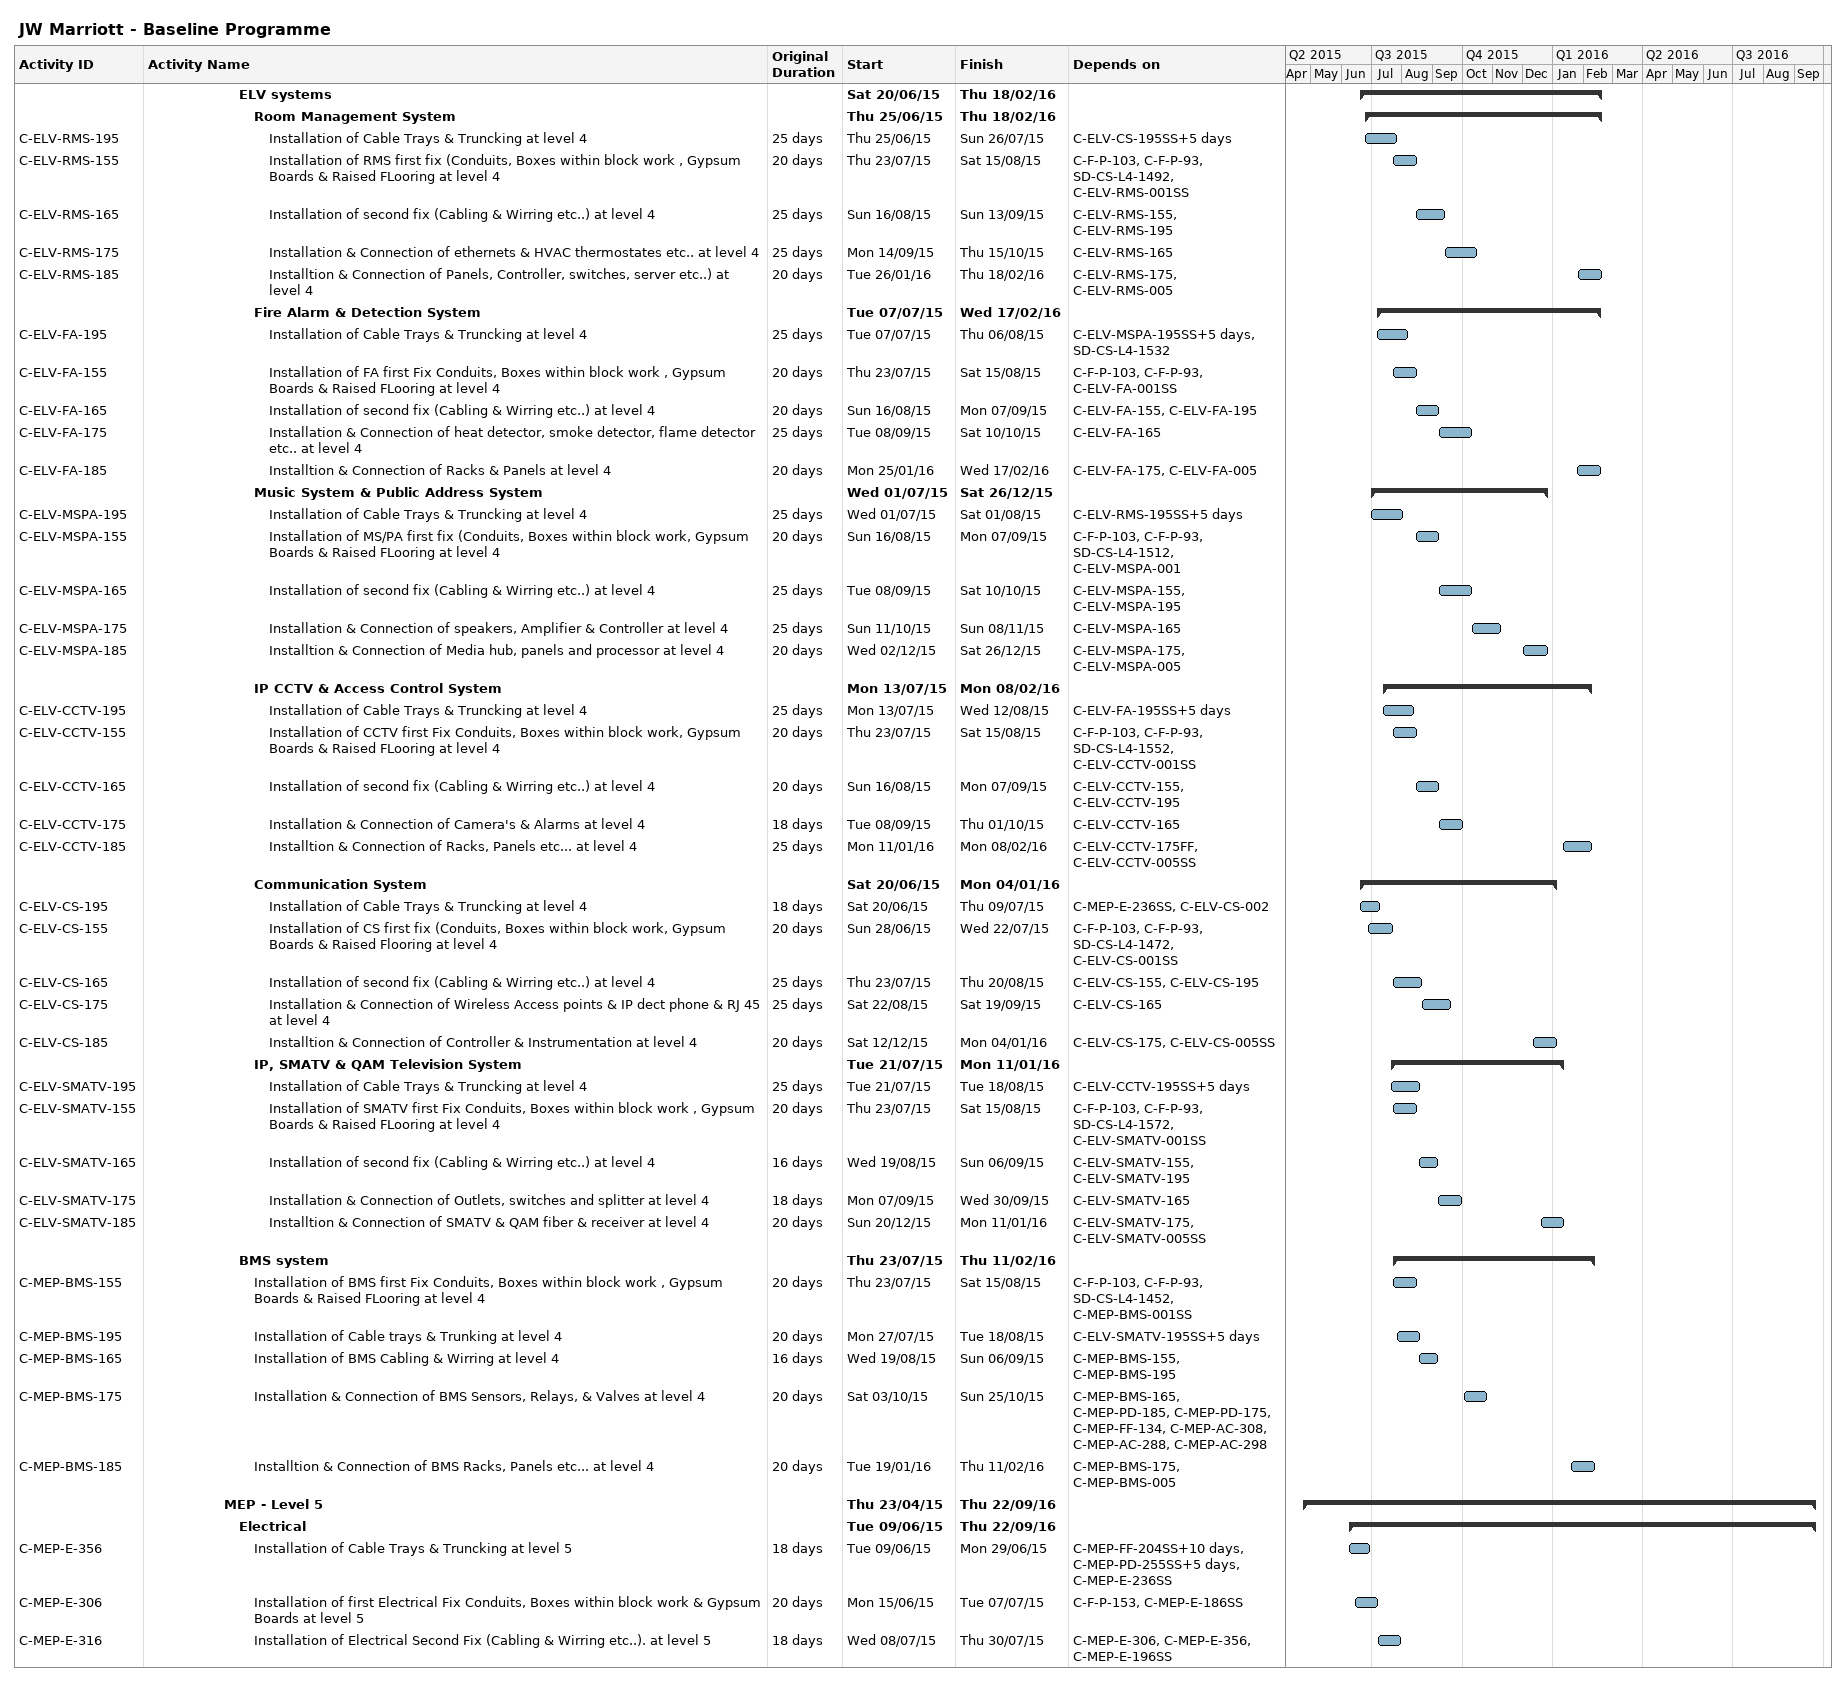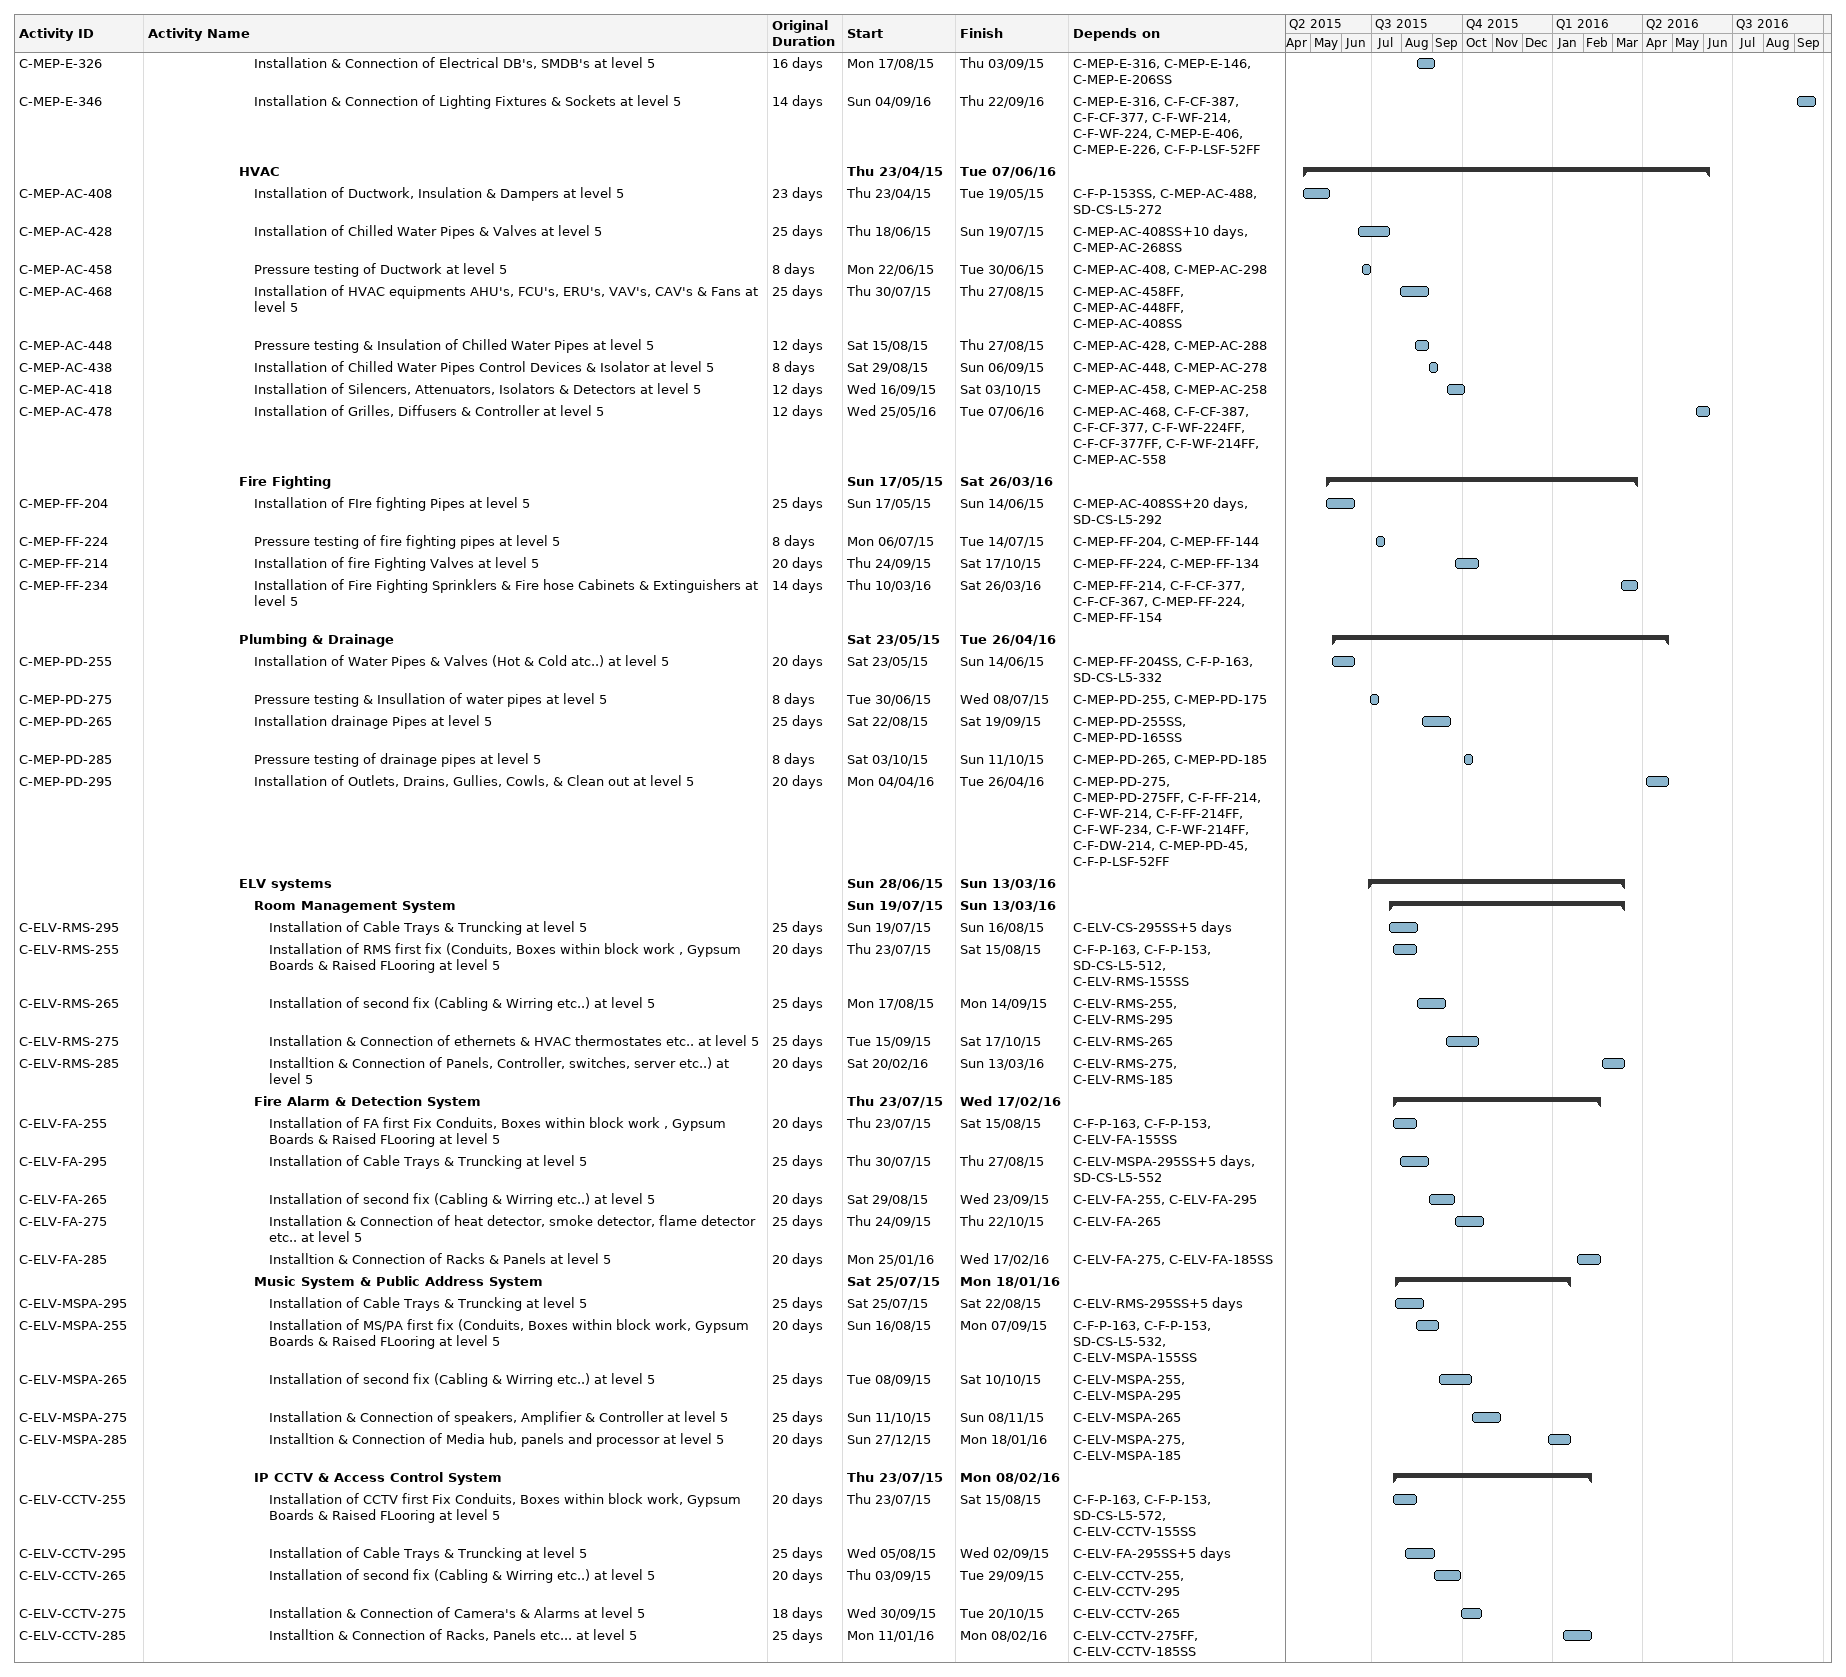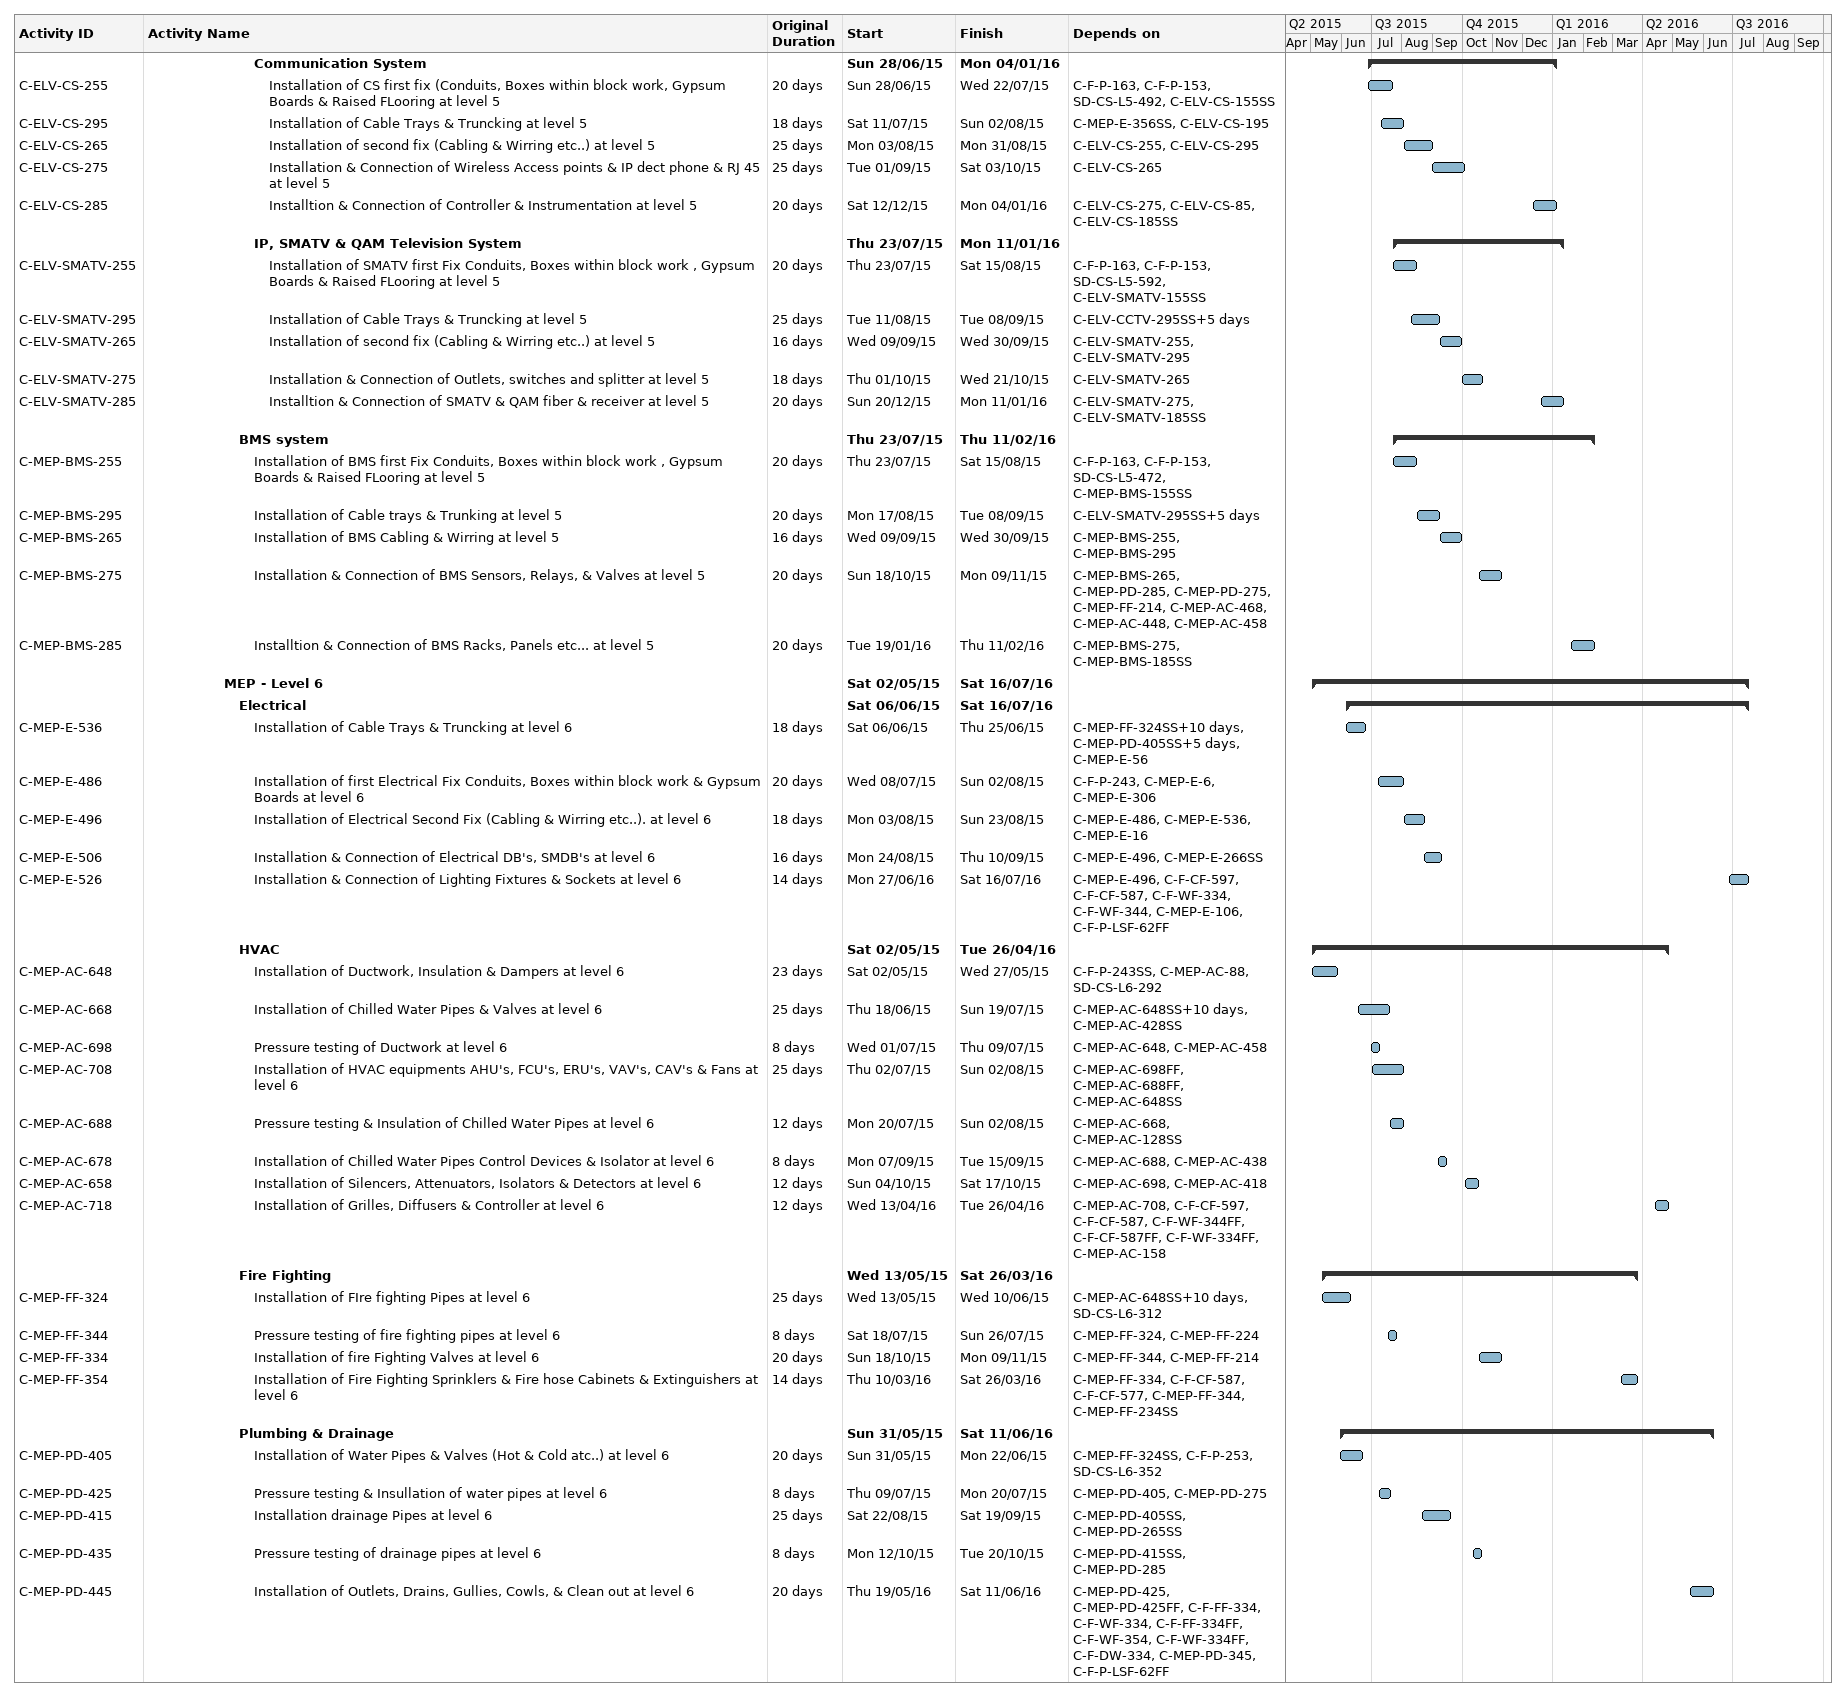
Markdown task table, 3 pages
JW Marriott - Baseline Programme

| ID | Level | Task | Original duration | Start | Finish | Predecessors |
|---|---|---|---|---|---|---|
|  | 7 | **ELV systems** |  | 2015-06-20 | 2016-02-18 |  |
|  | 8 | **Room Management System** |  | 2015-06-25 | 2016-02-18 |  |
| C-ELV-RMS-195 | 9 | Installation of Cable Trays & Truncking at level 4 | 25d | 2015-06-25 | 2015-07-26 | C-ELV-CS-195SS+5d |
| C-ELV-RMS-155 | 9 | Installation of RMS first fix (Conduits, Boxes within block work , Gypsum Boards & Raised FLooring at level 4 | 20d | 2015-07-23 | 2015-08-15 | C-F-P-103, C-F-P-93, SD-CS-L4-1492, C-ELV-RMS-001SS |
| C-ELV-RMS-165 | 9 | Installation of second fix (Cabling & Wirring etc..) at level 4 | 25d | 2015-08-16 | 2015-09-13 | C-ELV-RMS-155, C-ELV-RMS-195 |
| C-ELV-RMS-175 | 9 | Installation & Connection of ethernets & HVAC thermostates etc.. at level 4 | 25d | 2015-09-14 | 2015-10-15 | C-ELV-RMS-165 |
| C-ELV-RMS-185 | 9 | Installtion & Connection of Panels, Controller, switches, server etc..) at level 4 | 20d | 2016-01-26 | 2016-02-18 | C-ELV-RMS-175, C-ELV-RMS-005 |
|  | 8 | **Fire Alarm & Detection System** |  | 2015-07-07 | 2016-02-17 |  |
| C-ELV-FA-195 | 9 | Installation of Cable Trays & Truncking at level 4 | 25d | 2015-07-07 | 2015-08-06 | C-ELV-MSPA-195SS+5d, SD-CS-L4-1532 |
| C-ELV-FA-155 | 9 | Installation of FA first Fix Conduits, Boxes within block work , Gypsum Boards & Raised FLooring at level 4 | 20d | 2015-07-23 | 2015-08-15 | C-F-P-103, C-F-P-93, C-ELV-FA-001SS |
| C-ELV-FA-165 | 9 | Installation of second fix (Cabling & Wirring etc..) at level 4 | 20d | 2015-08-16 | 2015-09-07 | C-ELV-FA-155, C-ELV-FA-195 |
| C-ELV-FA-175 | 9 | Installation & Connection of heat detector, smoke detector, flame detector etc.. at level 4 | 25d | 2015-09-08 | 2015-10-10 | C-ELV-FA-165 |
| C-ELV-FA-185 | 9 | Installtion & Connection of Racks & Panels at level 4 | 20d | 2016-01-25 | 2016-02-17 | C-ELV-FA-175, C-ELV-FA-005 |
|  | 8 | **Music System & Public Address System** |  | 2015-07-01 | 2015-12-26 |  |
| C-ELV-MSPA-195 | 9 | Installation of Cable Trays & Truncking at level 4 | 25d | 2015-07-01 | 2015-08-01 | C-ELV-RMS-195SS+5d |
| C-ELV-MSPA-155 | 9 | Installation of MS/PA first fix (Conduits, Boxes within block work, Gypsum Boards & Raised FLooring at level 4 | 20d | 2015-08-16 | 2015-09-07 | C-F-P-103, C-F-P-93, SD-CS-L4-1512, C-ELV-MSPA-001 |
| C-ELV-MSPA-165 | 9 | Installation of second fix (Cabling & Wirring etc..) at level 4 | 25d | 2015-09-08 | 2015-10-10 | C-ELV-MSPA-155, C-ELV-MSPA-195 |
| C-ELV-MSPA-175 | 9 | Installation & Connection of speakers, Amplifier & Controller at level 4 | 25d | 2015-10-11 | 2015-11-08 | C-ELV-MSPA-165 |
| C-ELV-MSPA-185 | 9 | Installtion & Connection of Media hub, panels and processor at level 4 | 20d | 2015-12-02 | 2015-12-26 | C-ELV-MSPA-175, C-ELV-MSPA-005 |
|  | 8 | **IP CCTV & Access Control System** |  | 2015-07-13 | 2016-02-08 |  |
| C-ELV-CCTV-195 | 9 | Installation of Cable Trays & Truncking at level 4 | 25d | 2015-07-13 | 2015-08-12 | C-ELV-FA-195SS+5d |
| C-ELV-CCTV-155 | 9 | Installation of CCTV first Fix Conduits, Boxes within block work, Gypsum Boards & Raised FLooring at level 4 | 20d | 2015-07-23 | 2015-08-15 | C-F-P-103, C-F-P-93, SD-CS-L4-1552, C-ELV-CCTV-001SS |
| C-ELV-CCTV-165 | 9 | Installation of second fix (Cabling & Wirring etc..) at level 4 | 20d | 2015-08-16 | 2015-09-07 | C-ELV-CCTV-155, C-ELV-CCTV-195 |
| C-ELV-CCTV-175 | 9 | Installation & Connection of Camera's & Alarms at level 4 | 18d | 2015-09-08 | 2015-10-01 | C-ELV-CCTV-165 |
| C-ELV-CCTV-185 | 9 | Installtion & Connection of Racks, Panels etc... at level 4 | 25d | 2016-01-11 | 2016-02-08 | C-ELV-CCTV-175FF, C-ELV-CCTV-005SS |
|  | 8 | **Communication System** |  | 2015-06-20 | 2016-01-04 |  |
| C-ELV-CS-195 | 9 | Installation of Cable Trays & Truncking at level 4 | 18d | 2015-06-20 | 2015-07-09 | C-MEP-E-236SS, C-ELV-CS-002 |
| C-ELV-CS-155 | 9 | Installation of CS first fix (Conduits, Boxes within block work, Gypsum Boards & Raised Flooring at level 4 | 20d | 2015-06-28 | 2015-07-22 | C-F-P-103, C-F-P-93, SD-CS-L4-1472, C-ELV-CS-001SS |
| C-ELV-CS-165 | 9 | Installation of second fix (Cabling & Wirring etc..) at level 4 | 25d | 2015-07-23 | 2015-08-20 | C-ELV-CS-155, C-ELV-CS-195 |
| C-ELV-CS-175 | 9 | Installation & Connection of Wireless Access points & IP dect phone & RJ 45 at level 4 | 25d | 2015-08-22 | 2015-09-19 | C-ELV-CS-165 |
| C-ELV-CS-185 | 9 | Installtion & Connection of Controller & Instrumentation at level 4 | 20d | 2015-12-12 | 2016-01-04 | C-ELV-CS-175, C-ELV-CS-005SS |
|  | 8 | **IP, SMATV & QAM Television System** |  | 2015-07-21 | 2016-01-11 |  |
| C-ELV-SMATV-195 | 9 | Installation of Cable Trays & Truncking at level 4 | 25d | 2015-07-21 | 2015-08-18 | C-ELV-CCTV-195SS+5d |
| C-ELV-SMATV-155 | 9 | Installation of SMATV first Fix Conduits, Boxes within block work , Gypsum Boards & Raised FLooring at level 4 | 20d | 2015-07-23 | 2015-08-15 | C-F-P-103, C-F-P-93, SD-CS-L4-1572, C-ELV-SMATV-001SS |
| C-ELV-SMATV-165 | 9 | Installation of second fix (Cabling & Wirring etc..) at level 4 | 16d | 2015-08-19 | 2015-09-06 | C-ELV-SMATV-155, C-ELV-SMATV-195 |
| C-ELV-SMATV-175 | 9 | Installation & Connection of Outlets, switches and splitter at level 4 | 18d | 2015-09-07 | 2015-09-30 | C-ELV-SMATV-165 |
| C-ELV-SMATV-185 | 9 | Installtion & Connection of SMATV & QAM fiber & receiver at level 4 | 20d | 2015-12-20 | 2016-01-11 | C-ELV-SMATV-175, C-ELV-SMATV-005SS |
|  | 7 | **BMS system** |  | 2015-07-23 | 2016-02-11 |  |
| C-MEP-BMS-155 | 8 | Installation of BMS first Fix Conduits, Boxes within block work , Gypsum Boards & Raised FLooring at level 4 | 20d | 2015-07-23 | 2015-08-15 | C-F-P-103, C-F-P-93, SD-CS-L4-1452, C-MEP-BMS-001SS |
| C-MEP-BMS-195 | 8 | Installation of Cable trays & Trunking at level 4 | 20d | 2015-07-27 | 2015-08-18 | C-ELV-SMATV-195SS+5d |
| C-MEP-BMS-165 | 8 | Installation of BMS Cabling & Wirring at level 4 | 16d | 2015-08-19 | 2015-09-06 | C-MEP-BMS-155, C-MEP-BMS-195 |
| C-MEP-BMS-175 | 8 | Installation & Connection of BMS Sensors, Relays, & Valves at level 4 | 20d | 2015-10-03 | 2015-10-25 | C-MEP-BMS-165, C-MEP-PD-185, C-MEP-PD-175, C-MEP-FF-134, C-MEP-AC-308, C-MEP-AC-288, C-MEP-AC-298 |
| C-MEP-BMS-185 | 8 | Installtion & Connection of BMS Racks, Panels etc... at level 4 | 20d | 2016-01-19 | 2016-02-11 | C-MEP-BMS-175, C-MEP-BMS-005 |
|  | 6 | **MEP - Level 5** |  | 2015-04-23 | 2016-09-22 |  |
|  | 7 | **Electrical** |  | 2015-06-09 | 2016-09-22 |  |
| C-MEP-E-356 | 8 | Installation of Cable Trays & Truncking at level 5 | 18d | 2015-06-09 | 2015-06-29 | C-MEP-FF-204SS+10d, C-MEP-PD-255SS+5d, C-MEP-E-236SS |
| C-MEP-E-306 | 8 | Installation of first Electrical Fix Conduits, Boxes within block work & Gypsum Boards at level 5 | 20d | 2015-06-15 | 2015-07-07 | C-F-P-153, C-MEP-E-186SS |
| C-MEP-E-316 | 8 | Installation of Electrical Second Fix (Cabling & Wirring etc..). at level 5 | 18d | 2015-07-08 | 2015-07-30 | C-MEP-E-306, C-MEP-E-356, C-MEP-E-196SS |
| C-MEP-E-326 | 8 | Installation & Connection of Electrical DB's, SMDB's at level 5 | 16d | 2015-08-17 | 2015-09-03 | C-MEP-E-316, C-MEP-E-146, C-MEP-E-206SS |
| C-MEP-E-346 | 8 | Installation & Connection of Lighting Fixtures & Sockets at level 5 | 14d | 2016-09-04 | 2016-09-22 | C-MEP-E-316, C-F-CF-387, C-F-CF-377, C-F-WF-214, C-F-WF-224, C-MEP-E-406, C-MEP-E-226, C-F-P-LSF-52FF |
|  | 7 | **HVAC** |  | 2015-04-23 | 2016-06-07 |  |
| C-MEP-AC-408 | 8 | Installation of Ductwork, Insulation & Dampers at level 5 | 23d | 2015-04-23 | 2015-05-19 | C-F-P-153SS, C-MEP-AC-488, SD-CS-L5-272 |
| C-MEP-AC-428 | 8 | Installation of Chilled Water Pipes & Valves at level 5 | 25d | 2015-06-18 | 2015-07-19 | C-MEP-AC-408SS+10d, C-MEP-AC-268SS |
| C-MEP-AC-458 | 8 | Pressure testing of Ductwork at level 5 | 8d | 2015-06-22 | 2015-06-30 | C-MEP-AC-408, C-MEP-AC-298 |
| C-MEP-AC-468 | 8 | Installation of HVAC equipments AHU's, FCU's, ERU's, VAV's, CAV's & Fans at level 5 | 25d | 2015-07-30 | 2015-08-27 | C-MEP-AC-458FF, C-MEP-AC-448FF, C-MEP-AC-408SS |
| C-MEP-AC-448 | 8 | Pressure testing & Insulation of Chilled Water Pipes at level 5 | 12d | 2015-08-15 | 2015-08-27 | C-MEP-AC-428, C-MEP-AC-288 |
| C-MEP-AC-438 | 8 | Installation of Chilled Water Pipes Control Devices & Isolator at level 5 | 8d | 2015-08-29 | 2015-09-06 | C-MEP-AC-448, C-MEP-AC-278 |
| C-MEP-AC-418 | 8 | Installation of Silencers, Attenuators, Isolators & Detectors at level 5 | 12d | 2015-09-16 | 2015-10-03 | C-MEP-AC-458, C-MEP-AC-258 |
| C-MEP-AC-478 | 8 | Installation of Grilles, Diffusers & Controller at level 5 | 12d | 2016-05-25 | 2016-06-07 | C-MEP-AC-468, C-F-CF-387, C-F-CF-377, C-F-WF-224FF, C-F-CF-377FF, C-F-WF-214FF, C-MEP-AC-558 |
|  | 7 | **Fire Fighting** |  | 2015-05-17 | 2016-03-26 |  |
| C-MEP-FF-204 | 8 | Installation of FIre fighting Pipes at level 5 | 25d | 2015-05-17 | 2015-06-14 | C-MEP-AC-408SS+20d, SD-CS-L5-292 |
| C-MEP-FF-224 | 8 | Pressure testing of fire fighting pipes at level 5 | 8d | 2015-07-06 | 2015-07-14 | C-MEP-FF-204, C-MEP-FF-144 |
| C-MEP-FF-214 | 8 | Installation of fire Fighting Valves at level 5 | 20d | 2015-09-24 | 2015-10-17 | C-MEP-FF-224, C-MEP-FF-134 |
| C-MEP-FF-234 | 8 | Installation of Fire Fighting Sprinklers & Fire hose Cabinets & Extinguishers at level 5 | 14d | 2016-03-10 | 2016-03-26 | C-MEP-FF-214, C-F-CF-377, C-F-CF-367, C-MEP-FF-224, C-MEP-FF-154 |
|  | 7 | **Plumbing & Drainage** |  | 2015-05-23 | 2016-04-26 |  |
| C-MEP-PD-255 | 8 | Installation of Water Pipes & Valves (Hot & Cold atc..) at level 5 | 20d | 2015-05-23 | 2015-06-14 | C-MEP-FF-204SS, C-F-P-163, SD-CS-L5-332 |
| C-MEP-PD-275 | 8 | Pressure testing & Insullation of water pipes at level 5 | 8d | 2015-06-30 | 2015-07-08 | C-MEP-PD-255, C-MEP-PD-175 |
| C-MEP-PD-265 | 8 | Installation drainage Pipes at level 5 | 25d | 2015-08-22 | 2015-09-19 | C-MEP-PD-255SS, C-MEP-PD-165SS |
| C-MEP-PD-285 | 8 | Pressure testing of drainage pipes at level 5 | 8d | 2015-10-03 | 2015-10-11 | C-MEP-PD-265, C-MEP-PD-185 |
| C-MEP-PD-295 | 8 | Installation of Outlets, Drains, Gullies, Cowls, & Clean out at level 5 | 20d | 2016-04-04 | 2016-04-26 | C-MEP-PD-275, C-MEP-PD-275FF, C-F-FF-214, C-F-WF-214, C-F-FF-214FF, C-F-WF-234, C-F-WF-214FF, C-F-DW-214, C-MEP-PD-45, C-F-P-LSF-52FF |
|  | 7 | **ELV systems** |  | 2015-06-28 | 2016-03-13 |  |
|  | 8 | **Room Management System** |  | 2015-07-19 | 2016-03-13 |  |
| C-ELV-RMS-295 | 9 | Installation of Cable Trays & Truncking at level 5 | 25d | 2015-07-19 | 2015-08-16 | C-ELV-CS-295SS+5d |
| C-ELV-RMS-255 | 9 | Installation of RMS first fix (Conduits, Boxes within block work , Gypsum Boards & Raised FLooring at level 5 | 20d | 2015-07-23 | 2015-08-15 | C-F-P-163, C-F-P-153, SD-CS-L5-512, C-ELV-RMS-155SS |
| C-ELV-RMS-265 | 9 | Installation of second fix (Cabling & Wirring etc..) at level 5 | 25d | 2015-08-17 | 2015-09-14 | C-ELV-RMS-255, C-ELV-RMS-295 |
| C-ELV-RMS-275 | 9 | Installation & Connection of ethernets & HVAC thermostates etc.. at level 5 | 25d | 2015-09-15 | 2015-10-17 | C-ELV-RMS-265 |
| C-ELV-RMS-285 | 9 | Installtion & Connection of Panels, Controller, switches, server etc..) at level 5 | 20d | 2016-02-20 | 2016-03-13 | C-ELV-RMS-275, C-ELV-RMS-185 |
|  | 8 | **Fire Alarm & Detection System** |  | 2015-07-23 | 2016-02-17 |  |
| C-ELV-FA-255 | 9 | Installation of FA first Fix Conduits, Boxes within block work , Gypsum Boards & Raised FLooring at level 5 | 20d | 2015-07-23 | 2015-08-15 | C-F-P-163, C-F-P-153, C-ELV-FA-155SS |
| C-ELV-FA-295 | 9 | Installation of Cable Trays & Truncking at level 5 | 25d | 2015-07-30 | 2015-08-27 | C-ELV-MSPA-295SS+5d, SD-CS-L5-552 |
| C-ELV-FA-265 | 9 | Installation of second fix (Cabling & Wirring etc..) at level 5 | 20d | 2015-08-29 | 2015-09-23 | C-ELV-FA-255, C-ELV-FA-295 |
| C-ELV-FA-275 | 9 | Installation & Connection of heat detector, smoke detector, flame detector etc.. at level 5 | 25d | 2015-09-24 | 2015-10-22 | C-ELV-FA-265 |
| C-ELV-FA-285 | 9 | Installtion & Connection of Racks & Panels at level 5 | 20d | 2016-01-25 | 2016-02-17 | C-ELV-FA-275, C-ELV-FA-185SS |
|  | 8 | **Music System & Public Address System** |  | 2015-07-25 | 2016-01-18 |  |
| C-ELV-MSPA-295 | 9 | Installation of Cable Trays & Truncking at level 5 | 25d | 2015-07-25 | 2015-08-22 | C-ELV-RMS-295SS+5d |
| C-ELV-MSPA-255 | 9 | Installation of MS/PA first fix (Conduits, Boxes within block work, Gypsum Boards & Raised FLooring at level 5 | 20d | 2015-08-16 | 2015-09-07 | C-F-P-163, C-F-P-153, SD-CS-L5-532, C-ELV-MSPA-155SS |
| C-ELV-MSPA-265 | 9 | Installation of second fix (Cabling & Wirring etc..) at level 5 | 25d | 2015-09-08 | 2015-10-10 | C-ELV-MSPA-255, C-ELV-MSPA-295 |
| C-ELV-MSPA-275 | 9 | Installation & Connection of speakers, Amplifier & Controller at level 5 | 25d | 2015-10-11 | 2015-11-08 | C-ELV-MSPA-265 |
| C-ELV-MSPA-285 | 9 | Installtion & Connection of Media hub, panels and processor at level 5 | 20d | 2015-12-27 | 2016-01-18 | C-ELV-MSPA-275, C-ELV-MSPA-185 |
|  | 8 | **IP CCTV & Access Control System** |  | 2015-07-23 | 2016-02-08 |  |
| C-ELV-CCTV-255 | 9 | Installation of CCTV first Fix Conduits, Boxes within block work, Gypsum Boards & Raised FLooring at level 5 | 20d | 2015-07-23 | 2015-08-15 | C-F-P-163, C-F-P-153, SD-CS-L5-572, C-ELV-CCTV-155SS |
| C-ELV-CCTV-295 | 9 | Installation of Cable Trays & Truncking at level 5 | 25d | 2015-08-05 | 2015-09-02 | C-ELV-FA-295SS+5d |
| C-ELV-CCTV-265 | 9 | Installation of second fix (Cabling & Wirring etc..) at level 5 | 20d | 2015-09-03 | 2015-09-29 | C-ELV-CCTV-255, C-ELV-CCTV-295 |
| C-ELV-CCTV-275 | 9 | Installation & Connection of Camera's & Alarms at level 5 | 18d | 2015-09-30 | 2015-10-20 | C-ELV-CCTV-265 |
| C-ELV-CCTV-285 | 9 | Installtion & Connection of Racks, Panels etc... at level 5 | 25d | 2016-01-11 | 2016-02-08 | C-ELV-CCTV-275FF, C-ELV-CCTV-185SS |
|  | 8 | **Communication System** |  | 2015-06-28 | 2016-01-04 |  |
| C-ELV-CS-255 | 9 | Installation of CS first fix (Conduits, Boxes within block work, Gypsum Boards & Raised FLooring at level 5 | 20d | 2015-06-28 | 2015-07-22 | C-F-P-163, C-F-P-153, SD-CS-L5-492, C-ELV-CS-155SS |
| C-ELV-CS-295 | 9 | Installation of Cable Trays & Truncking at level 5 | 18d | 2015-07-11 | 2015-08-02 | C-MEP-E-356SS, C-ELV-CS-195 |
| C-ELV-CS-265 | 9 | Installation of second fix (Cabling & Wirring etc..) at level 5 | 25d | 2015-08-03 | 2015-08-31 | C-ELV-CS-255, C-ELV-CS-295 |
| C-ELV-CS-275 | 9 | Installation & Connection of Wireless Access points & IP dect phone & RJ 45 at level 5 | 25d | 2015-09-01 | 2015-10-03 | C-ELV-CS-265 |
| C-ELV-CS-285 | 9 | Installtion & Connection of Controller & Instrumentation at level 5 | 20d | 2015-12-12 | 2016-01-04 | C-ELV-CS-275, C-ELV-CS-85, C-ELV-CS-185SS |
|  | 8 | **IP, SMATV & QAM Television System** |  | 2015-07-23 | 2016-01-11 |  |
| C-ELV-SMATV-255 | 9 | Installation of SMATV first Fix Conduits, Boxes within block work , Gypsum Boards & Raised FLooring at level 5 | 20d | 2015-07-23 | 2015-08-15 | C-F-P-163, C-F-P-153, SD-CS-L5-592, C-ELV-SMATV-155SS |
| C-ELV-SMATV-295 | 9 | Installation of Cable Trays & Truncking at level 5 | 25d | 2015-08-11 | 2015-09-08 | C-ELV-CCTV-295SS+5d |
| C-ELV-SMATV-265 | 9 | Installation of second fix (Cabling & Wirring etc..) at level 5 | 16d | 2015-09-09 | 2015-09-30 | C-ELV-SMATV-255, C-ELV-SMATV-295 |
| C-ELV-SMATV-275 | 9 | Installation & Connection of Outlets, switches and splitter at level 5 | 18d | 2015-10-01 | 2015-10-21 | C-ELV-SMATV-265 |
| C-ELV-SMATV-285 | 9 | Installtion & Connection of SMATV & QAM fiber & receiver at level 5 | 20d | 2015-12-20 | 2016-01-11 | C-ELV-SMATV-275, C-ELV-SMATV-185SS |
|  | 7 | **BMS system** |  | 2015-07-23 | 2016-02-11 |  |
| C-MEP-BMS-255 | 8 | Installation of BMS first Fix Conduits, Boxes within block work , Gypsum Boards & Raised FLooring at level 5 | 20d | 2015-07-23 | 2015-08-15 | C-F-P-163, C-F-P-153, SD-CS-L5-472, C-MEP-BMS-155SS |
| C-MEP-BMS-295 | 8 | Installation of Cable trays & Trunking at level 5 | 20d | 2015-08-17 | 2015-09-08 | C-ELV-SMATV-295SS+5d |
| C-MEP-BMS-265 | 8 | Installation of BMS Cabling & Wirring at level 5 | 16d | 2015-09-09 | 2015-09-30 | C-MEP-BMS-255, C-MEP-BMS-295 |
| C-MEP-BMS-275 | 8 | Installation & Connection of BMS Sensors, Relays, & Valves at level 5 | 20d | 2015-10-18 | 2015-11-09 | C-MEP-BMS-265, C-MEP-PD-285, C-MEP-PD-275, C-MEP-FF-214, C-MEP-AC-468, C-MEP-AC-448, C-MEP-AC-458 |
| C-MEP-BMS-285 | 8 | Installtion & Connection of BMS Racks, Panels etc... at level 5 | 20d | 2016-01-19 | 2016-02-11 | C-MEP-BMS-275, C-MEP-BMS-185SS |
|  | 6 | **MEP - Level 6** |  | 2015-05-02 | 2016-07-16 |  |
|  | 7 | **Electrical** |  | 2015-06-06 | 2016-07-16 |  |
| C-MEP-E-536 | 8 | Installation of Cable Trays & Truncking at level 6 | 18d | 2015-06-06 | 2015-06-25 | C-MEP-FF-324SS+10d, C-MEP-PD-405SS+5d, C-MEP-E-56 |
| C-MEP-E-486 | 8 | Installation of first Electrical Fix Conduits, Boxes within block work & Gypsum Boards at level 6 | 20d | 2015-07-08 | 2015-08-02 | C-F-P-243, C-MEP-E-6, C-MEP-E-306 |
| C-MEP-E-496 | 8 | Installation of Electrical Second Fix (Cabling & Wirring etc..). at level 6 | 18d | 2015-08-03 | 2015-08-23 | C-MEP-E-486, C-MEP-E-536, C-MEP-E-16 |
| C-MEP-E-506 | 8 | Installation & Connection of Electrical DB's, SMDB's at level 6 | 16d | 2015-08-24 | 2015-09-10 | C-MEP-E-496, C-MEP-E-266SS |
| C-MEP-E-526 | 8 | Installation & Connection of Lighting Fixtures & Sockets at level 6 | 14d | 2016-06-27 | 2016-07-16 | C-MEP-E-496, C-F-CF-597, C-F-CF-587, C-F-WF-334, C-F-WF-344, C-MEP-E-106, C-F-P-LSF-62FF |
|  | 7 | **HVAC** |  | 2015-05-02 | 2016-04-26 |  |
| C-MEP-AC-648 | 8 | Installation of Ductwork, Insulation & Dampers at level 6 | 23d | 2015-05-02 | 2015-05-27 | C-F-P-243SS, C-MEP-AC-88, SD-CS-L6-292 |
| C-MEP-AC-668 | 8 | Installation of Chilled Water Pipes & Valves at level 6 | 25d | 2015-06-18 | 2015-07-19 | C-MEP-AC-648SS+10d, C-MEP-AC-428SS |
| C-MEP-AC-698 | 8 | Pressure testing of Ductwork at level 6 | 8d | 2015-07-01 | 2015-07-09 | C-MEP-AC-648, C-MEP-AC-458 |
| C-MEP-AC-708 | 8 | Installation of HVAC equipments AHU's, FCU's, ERU's, VAV's, CAV's & Fans at level 6 | 25d | 2015-07-02 | 2015-08-02 | C-MEP-AC-698FF, C-MEP-AC-688FF, C-MEP-AC-648SS |
| C-MEP-AC-688 | 8 | Pressure testing & Insulation of Chilled Water Pipes at level 6 | 12d | 2015-07-20 | 2015-08-02 | C-MEP-AC-668, C-MEP-AC-128SS |
| C-MEP-AC-678 | 8 | Installation of Chilled Water Pipes Control Devices & Isolator at level 6 | 8d | 2015-09-07 | 2015-09-15 | C-MEP-AC-688, C-MEP-AC-438 |
| C-MEP-AC-658 | 8 | Installation of Silencers, Attenuators, Isolators & Detectors at level 6 | 12d | 2015-10-04 | 2015-10-17 | C-MEP-AC-698, C-MEP-AC-418 |
| C-MEP-AC-718 | 8 | Installation of Grilles, Diffusers & Controller at level 6 | 12d | 2016-04-13 | 2016-04-26 | C-MEP-AC-708, C-F-CF-597, C-F-CF-587, C-F-WF-344FF, C-F-CF-587FF, C-F-WF-334FF, C-MEP-AC-158 |
|  | 7 | **Fire Fighting** |  | 2015-05-13 | 2016-03-26 |  |
| C-MEP-FF-324 | 8 | Installation of FIre fighting Pipes at level 6 | 25d | 2015-05-13 | 2015-06-10 | C-MEP-AC-648SS+10d, SD-CS-L6-312 |
| C-MEP-FF-344 | 8 | Pressure testing of fire fighting pipes at level 6 | 8d | 2015-07-18 | 2015-07-26 | C-MEP-FF-324, C-MEP-FF-224 |
| C-MEP-FF-334 | 8 | Installation of fire Fighting Valves at level 6 | 20d | 2015-10-18 | 2015-11-09 | C-MEP-FF-344, C-MEP-FF-214 |
| C-MEP-FF-354 | 8 | Installation of Fire Fighting Sprinklers & Fire hose Cabinets & Extinguishers at level 6 | 14d | 2016-03-10 | 2016-03-26 | C-MEP-FF-334, C-F-CF-587, C-F-CF-577, C-MEP-FF-344, C-MEP-FF-234SS |
|  | 7 | **Plumbing & Drainage** |  | 2015-05-31 | 2016-06-11 |  |
| C-MEP-PD-405 | 8 | Installation of Water Pipes & Valves (Hot & Cold atc..) at level 6 | 20d | 2015-05-31 | 2015-06-22 | C-MEP-FF-324SS, C-F-P-253, SD-CS-L6-352 |
| C-MEP-PD-425 | 8 | Pressure testing & Insullation of water pipes at level 6 | 8d | 2015-07-09 | 2015-07-20 | C-MEP-PD-405, C-MEP-PD-275 |
| C-MEP-PD-415 | 8 | Installation drainage Pipes at level 6 | 25d | 2015-08-22 | 2015-09-19 | C-MEP-PD-405SS, C-MEP-PD-265SS |
| C-MEP-PD-435 | 8 | Pressure testing of drainage pipes at level 6 | 8d | 2015-10-12 | 2015-10-20 | C-MEP-PD-415SS, C-MEP-PD-285 |
| C-MEP-PD-445 | 8 | Installation of Outlets, Drains, Gullies, Cowls, & Clean out at level 6 | 20d | 2016-05-19 | 2016-06-11 | C-MEP-PD-425, C-MEP-PD-425FF, C-F-FF-334, C-F-WF-334, C-F-FF-334FF, C-F-WF-354, C-F-WF-334FF, C-F-DW-334, C-MEP-PD-345, C-F-P-LSF-62FF |
